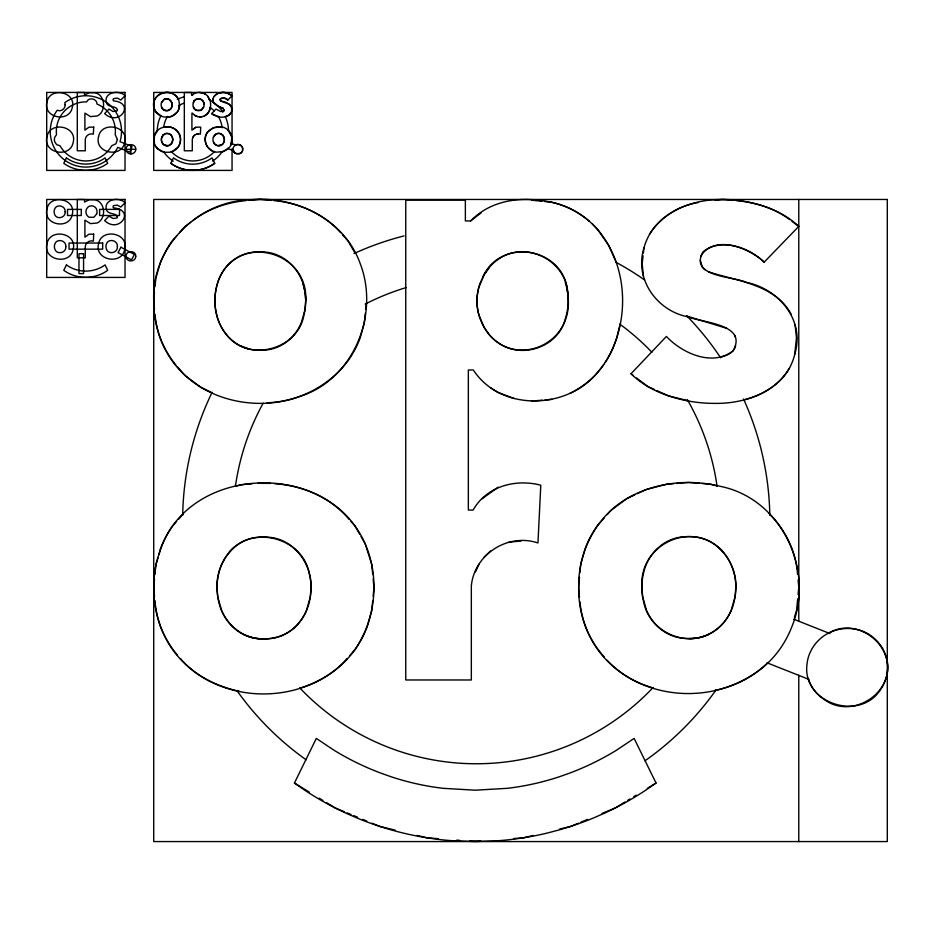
<?xml version="1.0" encoding="UTF-8"?>
<svg xmlns="http://www.w3.org/2000/svg" width="934" height="934" viewBox="0 0 934 934"><rect width="100%" height="100%" fill="white"/><g stroke="black" fill="none" stroke-linecap="round" stroke-linejoin="round"><path stroke-width="1.4" d="M161.64 116.306L155.955 112.022A12.387 12.387 0 0 1 154.507 109.301C148.646 95.653 169.358 86.068 177.32 97.463A11.932 11.932 0 0 1 178.768 100.16L179.562 104.725L178.768 109.301A12.165 12.165 0 0 1 177.32 112.022L172.743 115.816A13.473 13.473 0 0 1 169.194 116.972L164.057 116.972A13.753 13.753 0 0 1 160.496 115.816C154.752 113.224 152.312 105.904 154.507 100.16A12.142 12.142 0 0 1 155.955 97.463C161.325 90.003 174.81 90.937 178.534 99.576M161.5 102.53L164.232 99.296L167.887 98.911A4.693 4.693 0 0 1 168.996 99.296L171.798 102.53L171.623 107.445A5.966 5.966 0 0 1 170.77 108.858L167.314 110.714A6.69 6.69 0 0 1 166.007 110.714L165.096 110.551A4.542 4.542 0 0 1 164.279 110.235L167.933 110.621A4.658 4.658 0 0 0 169.042 110.235L169.533 109.955A5.102 5.102 0 0 0 170.77 108.858L171.821 106.92A7.04 7.04 0 0 0 172.171 104.725L171.062 101.059A5.277 5.277 0 0 0 169.941 99.891L167.268 98.817A6.655 6.655 0 0 0 165.96 98.817L165.341 98.911A4.693 4.693 0 0 0 164.232 99.296L161.5 102.53A7.063 7.063 0 0 0 161.5 106.92L161.699 107.445A5.966 5.966 0 0 0 162.551 108.858L165.388 110.621M305.71 300.655L304.986 309.784L301.203 323.059A49.163 49.163 0 0 1 294.163 334.699C287.158 343.257 276.791 349.094 265.711 350.028A55.118 55.118 0 0 1 254.889 350.017C235.835 348.592 220.471 332.481 216.525 314.291A57.896 57.896 0 0 1 214.902 300.655A57.873 57.873 0 0 1 216.525 287.018C220.214 268.922 235.812 253.511 254.503 252.052A54.802 54.802 0 0 1 265.326 252.052C284.099 253.604 299.826 268.957 303.97 287.018A54.394 54.394 0 0 1 305.71 300.655A57.768 57.768 0 0 1 304.087 314.291C298.611 349.748 248.432 363.163 226.448 334.699A49.152 49.152 0 0 1 219.408 323.059L217.785 318.739A58.153 58.153 0 0 1 217.785 282.57C233.804 231.947 308.699 249.051 305.71 300.655L305.021 291.992L302.943 283.504M135.78 149.253C135.99 153.853 129.312 155.686 126.861 151.962A4.425 4.425 0 0 1 126.008 149.3C125.821 143.194 136.025 143.065 135.78 149.253L126.008 149.3M154.507 292.284C152.546 307.776 155.009 323.678 160.204 338.341A102.051 102.051 0 0 0 172.136 360.769C200.355 400.488 256.617 412.886 301.087 396.074C354.021 378.468 379.858 313.906 360.022 263.108C344.051 218.79 294.455 195.113 249.273 199.888C194.05 201.464 146.556 253.406 154.507 309.037M155.044 286.703L155.838 278.332L160.204 263.108A99.985 99.985 0 0 1 172.136 240.914L176.76 235.73M179.562 104.725C179.853 111.695 173.432 117.45 166.614 117.194M154.542 578.917C152.499 594.958 155.056 611.408 160.426 626.586A105.659 105.659 0 0 0 172.778 649.807C182.69 663.665 196.222 674.698 211.493 682.17A117.135 117.135 0 0 0 241.883 692.012C283.364 699.613 329.784 684.727 354.838 649.807C379.834 613.685 380.874 561.649 354.838 525.749C306.877 459.026 181.558 471.261 158.978 554.819M154.951 574.585L155.908 564.475L160.426 548.725A103.616 103.616 0 0 1 172.79 525.749L176.608 521.452M365.311 313.229L364.388 323.012L360.022 338.341A100.23 100.23 0 0 1 348.032 360.769C329.118 386.057 298.495 401.737 267.007 402.776M365.708 309.037L366.245 303.445M372.724 600.597L371.767 610.731L367.249 626.586A103.569 103.569 0 0 1 354.838 649.807L350.005 655.248M373.133 596.254L373.95 587.579L373.133 578.917M579.5 577.072C577.247 593.58 579.687 610.556 585.256 626.189A105.6 105.6 0 0 0 597.608 649.41C607.52 663.257 621.052 674.301 636.311 681.773A117.182 117.182 0 0 0 666.701 691.615C708.182 699.204 754.602 684.33 779.656 649.41A103.616 103.616 0 0 0 792.067 626.189C814.903 570.079 781.63 499.013 720.943 486.474C689.712 478.675 655.271 482.131 627.228 498.371C593.452 517.903 574.433 558.894 579.5 597.305M579.909 572.74L580.738 564.078L585.256 548.328A103.604 103.604 0 0 1 597.608 525.352L604.31 517.833M797.683 598.752L796.585 610.334L794.402 617.281M798.091 594.409L798.78 587.182L798.091 579.956M224.37 110.189C221.802 105.811 207.862 105.145 214.4 95.957A7.46 7.46 0 0 1 216.209 94.252C221.019 91.263 227.826 92.034 232.052 95.7L227.838 100.043C226.46 96.938 217.564 97.393 221.089 101.222C227.277 101.351 235.158 107.165 230.406 113.691A7.18 7.18 0 0 1 228.573 115.419L224.475 116.96A15.201 15.201 0 0 1 221.813 117.194A17.466 17.466 0 0 1 217.61 116.68L213.174 114.812A10.566 10.566 0 0 1 211.679 113.598L215.976 109.068L220.844 111.636L224.3 110.422A1.448 1.448 0 0 1 223.915 110.971L222.607 111.566M231.55 111.274L231.609 107.69M714.849 200.366L721.819 199.456A134.496 134.496 0 0 1 753.61 203.238C770.211 207.255 786.241 214.598 798.78 226.39L764.152 262.174C748.858 247.405 721.795 237.47 703.209 251.62C688.416 277.071 733.844 276.371 746.114 282.278C778.991 289.061 805.388 320.152 794.647 354.663C786.183 389.618 747.118 404.06 714.51 403.383A143.859 143.859 0 0 1 679.847 399.168C661.914 394.685 644.332 386.874 631.01 373.763L666.409 336.438C682.205 353.356 712.665 367.004 733.132 350.799C748.181 323.806 701.808 322.779 687.961 316.813C656.929 310.987 634.023 278.892 644.005 247.697C654.29 210.489 698.212 195.766 733.19 200.355M794.647 354.663L796.469 337.98L795.126 325.09M213.256 98.292L213.185 101.759M643.094 255.706L642.172 263.715L643.421 276.219M643.398 253.032L644.005 247.697M210.465 107.083L209.496 110.457A11.803 11.803 0 0 1 207.733 113.294C204.091 117.953 195.907 118.291 192.532 113.142L191.925 113.142L191.925 130.153L195.988 127.187L200.717 127.129L200.378 134.146C196.724 132.908 192.649 135.523 192.287 139.353L192.287 150.783L184.325 150.783L184.325 92.513L191.563 92.513L191.563 95.046L192.206 95.046C195.591 91.602 201.23 91.847 205.2 94.042M620.094 324.168L616.487 338.949L613.054 347.88A97.241 97.241 0 0 1 598.577 371.265C568.514 409.617 501.149 412.431 473.316 369.981L468.343 369.981L468.343 510.081L473.118 510.081C486.486 486.322 515.451 478.523 540.786 485.225L537.961 542.969C507.898 532.777 474.32 554.341 471.331 585.863L471.331 679.975L405.753 679.975L405.753 200.074L465.365 200.074L465.365 220.938L470.631 220.938C489.463 201.639 516.175 196.805 541.965 200.728C563.599 202.865 584.089 213.688 598.18 230.231C627.041 264.847 629.936 316.965 608.921 356.216A87.924 87.924 0 0 1 605.325 362.252M230.99 144.852L232.052 139.516L231.235 134.8A12.34 12.34 0 0 0 229.729 132.009C221.545 120.206 199.969 130.024 206.122 144.245A12.819 12.819 0 0 0 207.617 147.07L212.322 151.004A14.232 14.232 0 0 0 216.011 152.195L223.821 151.506L229.729 147.07A12.586 12.586 0 0 0 231.235 144.245L231.784 136.714L228.083 130.176M158.103 557.575C153.853 569.903 153.024 583.353 154.542 596.254M220.144 99.343L220.214 99.132A1.366 1.366 0 0 1 220.599 98.619L224.347 98.093L227.838 100.043M195.743 99.576L196.245 99.296A4.997 4.997 0 0 1 197.938 98.829L200.145 98.992A4.6 4.6 0 0 1 200.962 99.296L202.982 101.059L203.962 103.616A7.18 7.18 0 0 1 203.694 106.943L201.896 109.64A5.277 5.277 0 0 1 200.962 110.235A4.472 4.472 0 0 1 200.145 110.551L197.634 110.679A4.775 4.775 0 0 1 196.245 110.235L195.743 109.955A5.616 5.616 0 0 1 194.144 108.449L193.373 106.966A6.269 6.269 0 0 1 193.373 102.577L194.144 101.094M213.361 137.24L216.186 133.901A4.717 4.717 0 0 1 217.027 133.585L217.972 133.41A6.9 6.9 0 0 1 219.327 133.41L220.272 133.585A4.728 4.728 0 0 1 221.125 133.901L223.81 136.703A6.923 6.923 0 0 1 224.195 137.8A6.83 6.83 0 0 1 224.405 139.516L223.845 142.33A6.176 6.176 0 0 1 222.957 143.789L221.171 145.225A4.717 4.717 0 0 1 220.319 145.541L219.385 145.716A6.923 6.923 0 0 1 218.019 145.716L217.085 145.541A4.705 4.705 0 0 1 216.233 145.225L215.719 144.933A5.277 5.277 0 0 1 214.446 143.789L213.361 141.781A7.297 7.297 0 0 1 213.361 137.24C214.341 133.597 219.21 132.196 222.094 134.519A5.476 5.476 0 0 1 223.249 135.722L224.405 139.516A7.285 7.285 0 0 1 224.043 141.781L222.957 143.789A5.277 5.277 0 0 1 221.673 144.933L217.377 145.622L214.446 143.789A6.176 6.176 0 0 1 213.559 142.33L213.361 141.781M735.595 345.708C734.136 352.608 727.061 355.399 721.001 357.068M203.694 106.943L200.962 110.235L196.245 110.235A5.686 5.686 0 0 1 193.852 107.982L193.373 106.966M700.745 256.325C713.751 234.002 749.663 247.907 764.152 262.174M192.778 137.672L193.21 136.738M475.406 571.97L478.979 564.323M193.373 102.577C194.961 96.903 204.067 98.105 204.009 104.059M170.805 163.298L173.467 157.881A33.274 33.274 0 0 0 183.811 162.925A32.503 32.503 0 0 0 202.935 162.528A33.32 33.32 0 0 0 212.053 157.881L214.715 163.298C201.989 172.638 183.531 172.638 170.805 163.298A37.523 37.523 0 0 0 181.173 168.564A37.255 37.255 0 0 0 192.754 170.408A37.395 37.395 0 0 0 214.715 163.298M294.42 783.031L316.322 738.42L334.01 750.236A272.681 272.681 0 0 0 381.376 773.329L391.393 776.854A263.54 263.54 0 0 0 443.09 788.319L475.231 790.199L507.36 788.319A263.645 263.645 0 0 0 559.057 776.854L569.075 773.329A272.681 272.681 0 0 0 616.44 750.236L634.128 738.42L656.03 783.031L646.165 789.884A304.881 304.881 0 0 1 604.368 813.234L593.347 818.044A315.599 315.599 0 0 1 558.964 829.976L547.242 833.058A304.391 304.391 0 0 1 499.562 840.623L475.231 841.569L450.9 840.623A304.788 304.788 0 0 1 391.486 829.976A315.634 315.634 0 0 1 357.115 818.044L346.082 813.234A304.986 304.986 0 0 1 304.297 789.884L294.42 783.031L309.282 792.114M482.691 277.351C500.18 236.699 564.264 247.405 567.452 291.513A58.947 58.947 0 0 1 565.268 318.914C558.567 346.584 523.075 359.146 499.842 343.782A46.35 46.35 0 0 1 489.463 334.897L484.186 327.484L478.815 314.676A51.487 51.487 0 0 1 476.982 301.017A51.37 51.37 0 0 1 478.815 287.403L484.186 274.584L489.463 267.171A46.35 46.35 0 0 1 499.842 258.286C527.687 239.968 567.603 261.975 567.919 295.191M194.494 100.65L193.665 101.888L194.038 101.246A5.651 5.651 0 0 1 196.245 99.296M162.831 135.325L161.769 137.286A7.297 7.297 0 0 0 161.769 141.84L161.979 142.377A6.176 6.176 0 0 0 162.855 143.836L164.653 145.272A4.705 4.705 0 0 0 165.493 145.587L166.439 145.762A6.923 6.923 0 0 0 167.793 145.762L168.739 145.587A4.717 4.717 0 0 0 169.579 145.272L170.093 144.98A5.277 5.277 0 0 0 171.366 143.836L172.825 139.563L171.669 135.769A5.476 5.476 0 0 0 170.513 134.566L169.533 133.947A4.74 4.74 0 0 0 168.692 133.632L167.746 133.457A6.9 6.9 0 0 0 166.392 133.457L165.75 133.55A4.845 4.845 0 0 0 164.594 133.947L161.769 137.286A7.285 7.285 0 0 0 161.769 141.84L162.855 143.836A5.277 5.277 0 0 0 164.139 144.98L168.435 145.669L171.366 143.836A6.188 6.188 0 0 0 172.253 142.377L172.463 141.84A7.297 7.297 0 0 0 172.825 139.563A6.83 6.83 0 0 0 172.603 137.847A6.923 6.923 0 0 0 172.218 136.749C170.759 133.083 165.306 132.266 162.831 135.325L163.52 134.648M234.457 547.091C226.553 553.92 221.078 563.307 218.719 573.464A59.753 59.753 0 0 0 217.038 587.579L217.785 597.036L221.708 610.766A50.81 50.81 0 0 0 228.993 622.826C236.232 631.688 246.973 637.712 258.426 638.681A57.021 57.021 0 0 0 269.634 638.681C289.365 637.198 305.266 620.515 309.352 601.694A59.834 59.834 0 0 0 311.034 587.579C311.839 563.646 293.871 539.222 269.237 537.272A56.857 56.857 0 0 0 258.041 537.272C233.36 539.07 215.999 563.786 217.038 587.579A59.764 59.764 0 0 0 218.719 601.694C223.168 622.476 241.999 639.603 263.785 638.949M489.463 267.171L484.186 274.584L480.251 282.955A51.662 51.662 0 0 0 480.251 319.113C500.881 372.935 574.48 351.044 567.989 296.055A56.647 56.647 0 0 0 565.268 282.582M230.885 112.967L228.561 115.419L225.363 116.773M789.16 368.568C779.376 385.1 762.086 395.432 743.756 399.927M213.921 96.657L217.68 93.447L222.701 92.431A16.333 16.333 0 0 1 226.565 92.898L232.052 95.7M649.492 234.271C660.116 217.33 678.516 205.819 698.107 202.561M157.659 130.223L153.982 136.761L154.53 144.303A12.831 12.831 0 0 0 156.036 147.117L160.73 151.051A14.22 14.22 0 0 0 164.419 152.242L169.743 152.242A13.94 13.94 0 0 0 173.409 151.051C179.375 148.378 181.932 140.8 179.643 134.846A12.34 12.34 0 0 0 178.137 132.056C173.047 125.109 161.115 125.074 156.036 132.056A12.586 12.586 0 0 0 154.53 134.846L153.982 142.377M179.538 232.613L185.084 226.39L190.676 222.269M178.522 519.304L183.309 513.933M347.098 658.505C335.061 672.515 318.296 682.45 300.748 687.856M607.17 514.611L610.999 510.314L627.228 498.371L634.758 494.868M768.052 662.463C753.423 676.671 734.521 686.245 714.592 690.483M228.795 552.73C251.69 524.067 302.756 537.459 309.236 573.464A56.25 56.25 0 0 1 311.034 587.579L310.286 597.036L306.364 610.766A50.915 50.915 0 0 1 299.078 622.826C286.119 639.008 262.185 642.977 243.727 634.571M193.828 135.885L194.611 135.126M484.01 557.259L490.513 551.002M192.206 95.046L193.478 94.054M470.631 220.938L481.173 212.8M193.618 128.775L195.545 127.363M482.271 498.698L498.161 487.151M228.083 148.915L221.323 152.195M192.918 220.611C208.002 208.912 227.009 202.386 245.899 200.612M688.942 638.552C710.809 639.288 729.828 622.242 734.171 601.298A59.823 59.823 0 0 0 735.852 587.182C736.669 563.249 718.69 538.825 694.067 536.875A56.857 56.857 0 0 0 682.859 536.875C663.514 538.393 647.367 554.341 643.549 573.067A59.776 59.776 0 0 0 641.868 587.182L642.615 596.639L646.538 610.369A50.845 50.845 0 0 0 653.823 622.429C661.062 631.291 671.803 637.315 683.256 638.284A57.021 57.021 0 0 0 694.464 638.284C705.964 637.35 716.576 631.221 723.908 622.429A50.903 50.903 0 0 0 731.194 610.369L735.105 596.639L735.852 587.182A56.238 56.238 0 0 0 734.066 573.067C731.369 563.062 725.975 553.734 718.048 546.985M625.068 801.956L615.156 808.015L602.056 813.432M627.543 800.438L630.018 798.932M633.742 796.655L636.217 795.138M647.367 788.331L656.03 783.031M235.205 145.354C238.719 142.692 244.066 146.556 242.595 150.678A4.296 4.296 0 0 1 241.999 151.915L241.708 152.289A5.219 5.219 0 0 1 240.622 153.234L236.5 153.795A5.254 5.254 0 0 1 235.216 153.199L233.874 151.962A4.425 4.425 0 0 1 233.126 150.281L233.056 148.821A4.448 4.448 0 0 1 233.418 147.467A4.845 4.845 0 0 1 233.874 146.65A4.763 4.763 0 0 1 234.481 145.938A5.125 5.125 0 0 1 235.613 145.109L236.045 144.898A4.682 4.682 0 0 1 237.458 144.536A5.335 5.335 0 0 1 238.917 144.595A4.658 4.658 0 0 1 240.622 145.272A5.207 5.207 0 0 1 241.708 146.218L241.999 146.591A4.296 4.296 0 0 1 242.595 147.829L242.443 151.121L240.622 153.234A4.658 4.658 0 0 1 238.917 153.912L235.205 153.199A4.974 4.974 0 0 1 234.154 152.312A4.565 4.565 0 0 1 233.628 151.577L233.126 150.281M828.283 633.427C857.12 615.144 897.364 646.795 885.642 679.158A35.41 35.41 0 0 1 880.692 689.35C860.261 722.391 801.407 703.115 807.046 663.864A36.601 36.601 0 0 1 810.035 652.668L811.774 649.188A39.216 39.216 0 0 1 818.803 640.117C831.89 627.123 853.839 624.601 869.391 634.641A42.871 42.871 0 0 1 878.299 642.394L880.692 645.441A35.422 35.422 0 0 1 885.642 655.633C897.971 690.109 853.769 720.756 824.815 699.905A40.629 40.629 0 0 1 816.164 692.573L813.818 689.654A36.426 36.426 0 0 1 808.272 678.294M172.241 151.553L178.137 147.117A12.574 12.574 0 0 0 179.643 144.303C183.659 134.835 174.168 124.631 164.419 127.059M637.268 493.701L646.048 489.603L666.701 484.232L673.963 483.637M578.473 823.181L570.604 826.438L559.536 829.1M581.088 822.095L587.638 819.387M221.171 145.225L218.696 145.751M709.175 634.174C682.824 647.332 648.733 630.298 643.549 601.298A59.823 59.823 0 0 1 641.868 587.182C638.903 543.226 694.184 518.545 723.511 552.333M236.372 486.065L241.883 484.629L252.028 483.789M533.244 835.451L523.565 837.786L513.607 838.557M196.852 134.052L198.323 133.901M508.89 542.175L521.09 540.984M199.584 116.913L202.059 116.703M531.423 401.106L542.304 400.172M545.024 399.939L551.819 399.367M248.701 200.378L259.921 199.456L271.257 200.378M257.831 483.31L270.51 483.392M676.858 483.392L688.463 482.434L699.461 483.333M480.917 841.125L469.545 841.125M438.256 838.674L426.885 837.786L417.206 835.451M456.749 840.121L459.586 840.343M736.027 200.577C754.964 202.409 774.461 207.99 789.732 219.653M221.323 127.012L213.501 127.666L207.617 132.009A12.574 12.574 0 0 0 206.122 134.8C203.67 141.186 206.834 149.253 213.501 151.506M274.094 200.612C298.927 202.923 323.876 213.758 340.56 232.613M702.216 483.555L710.47 484.232L717.335 486.019M274.643 483.73C302.616 485.423 330.846 497.6 349.036 519.304M167.116 145.797L164.653 145.272M199.631 92.524L202.036 92.77A10.286 10.286 0 0 1 207.687 96.179L209.881 100.066A13.835 13.835 0 0 1 210.605 103.511L210.617 105.916A14.687 14.687 0 0 1 209.917 109.371L208.994 111.473A10.671 10.671 0 0 1 204.254 115.979M531.831 200.215L541.732 201.23M544.557 201.51L551.632 202.234A84.702 84.702 0 0 1 589.424 221.335M395.059 830.104L379.846 826.438L371.977 823.181M219 116.972L211.679 113.598M688.603 400.849L668.534 395.888L656.917 390.657M164.419 152.242L157.659 148.973L154.787 144.91M652.936 687.833C635.715 682.987 619.335 673.461 607.17 660.291M239.127 691.265C217.015 686.432 195.229 676.018 180.437 658.505M221.089 101.222L229.39 104.304A6.456 6.456 0 0 1 230.756 105.775L231.118 106.359M708.556 271.794C737.463 281.379 774.835 284.251 791.086 314.116M219.805 107.013L223.308 108.087M687.296 316.217L726.827 328.359M240.248 345.837L249.822 349.234M197.494 116.61L194.611 115.302M514.202 398.549L497.95 392.443L490.49 387.773M231.048 143.252L236.407 145.377M227.464 148.401L234.154 151.063M793.702 619.207L829.917 633.556M767.106 662.836L808.692 679.31M344.471 811.809L335.294 808.015L326.62 802.715M347.086 812.895L351.021 814.518M353.636 815.604L357.57 817.227M362.812 819.387L366.747 821.021M654.349 389.501L647.892 386.606L636.638 378.036M211.154 392.303L200.763 387.271L185.084 375.491L177.682 367.074M164.279 110.235L163.789 109.955A5.09 5.09 0 0 1 162.551 108.858L161.5 106.92M319.194 798.173L322.907 800.438M791.997 221.335L798.78 226.39M631.01 373.763L633.264 375.468M220.657 100.977L220.482 100.825A1.296 1.296 0 0 1 220.144 100.265L220.085 99.81M222.245 134.636L222.911 135.278M704.925 269.774L702.345 267.171L700.278 260.247M769.021 513.537C785.272 529.485 796.013 551.399 797.543 574.188M342.428 234.691L348.032 240.914L355.177 253.347M350.974 521.452L354.838 525.749L359.672 534.155M604.31 657.022C590.44 642.02 581.707 621.974 579.909 601.648M175.837 364.972C164.162 350.892 156.573 332.889 155.044 314.63M177.565 655.248C164.524 640.187 156.387 620.48 154.951 600.597M207.687 96.167L209.881 100.066M361.049 536.56L365.194 543.763L371.767 564.475L372.724 574.585M616.277 262.361L608.583 245.198L598.18 230.231A84.702 84.702 0 0 0 592.495 224.16M734.766 335.446L735.478 337.302M171.798 102.53L171.961 103.067A6.608 6.608 0 0 1 172.171 104.725M798.78 199.456L798.78 621.203M798.78 675.2L798.78 841.569M232.052 144.408L232.052 92.431L153.725 92.431L153.725 170.408L232.052 170.408L232.052 148.739M130.947 144.513L130.947 153.993M716.238 689.666A293.615 293.615 0 0 1 644.939 760.825M306.154 759.821A293.615 293.615 0 0 1 237.376 691.23M182.69 515.229A293.615 293.615 0 0 1 212.1 392.315M354.009 253.558A293.615 293.615 0 0 1 404.048 235.917M615.588 262.069A293.615 293.615 0 0 1 644.565 279.931M686.502 315.564A293.615 293.615 0 0 1 720.663 357.815M743.534 399.005A293.615 293.615 0 0 1 769.814 515.37M653.135 687.494A243.249 243.249 0 0 1 299.686 687.821M235.496 485.785A243.249 243.249 0 0 1 263.143 403.219M365.159 304.11A243.249 243.249 0 0 1 406.232 287.555M619.896 324.203A243.249 243.249 0 0 1 651.885 352.223M687.377 399.694A243.249 243.249 0 0 1 717.043 486.065M222.327 151.53A35.655 35.655 0 0 1 212.672 161.08M173.222 161.162A35.655 35.655 0 0 1 163.578 151.728M157.239 130.947A35.655 35.655 0 0 1 160.858 115.758M177.273 99.366A35.655 35.655 0 0 1 184.43 96.786M208.912 99.576A35.655 35.655 0 0 1 222.852 112.103M225.549 117.124A35.655 35.655 0 0 1 228.538 130.97M214.633 151.401A29.538 29.538 0 0 1 171.167 151.436M163.613 127.468A29.538 29.538 0 0 1 167.443 116.411M178.499 105.612A29.538 29.538 0 0 1 184.383 103.125M210.045 107.387A29.538 29.538 0 0 1 214.435 111.216M218.252 116.295A29.538 29.538 0 0 1 222.187 127.748M203.694 102.53A6.935 6.935 0 0 1 204.021 104.164M603.738 364.587A87.924 87.924 0 0 1 569.915 393.389M93.704 127.129L93.353 134.146C89.699 132.908 85.648 135.535 85.263 139.353L85.263 150.783L77.3 150.783L77.3 92.513L84.539 92.513L84.539 95.046L89.139 92.7L95.023 92.77A10.286 10.286 0 0 1 100.674 96.167C104.141 100.405 104.503 106.686 101.969 111.473A10.671 10.671 0 0 1 97.241 115.979L90.47 116.61L84.901 113.142L84.901 130.153L88.975 127.187L93.704 127.129M93.704 234.154L93.353 241.159C89.699 239.921 85.648 242.548 85.263 246.378L85.263 257.807L77.3 257.807L77.3 199.526L84.539 199.526L84.539 202.059L89.139 199.724L95.023 199.794A10.286 10.286 0 0 1 100.674 203.192C104.141 207.418 104.503 213.699 101.969 218.486A10.671 10.671 0 0 1 97.241 223.004L90.47 223.623L84.901 220.155L84.901 237.166L88.975 234.2L93.704 234.154M65.158 104.725C65.462 108.776 61.002 112.15 57.254 110.235A35.655 35.655 0 0 0 67.225 161.815A35.655 35.655 0 0 0 117.766 147.35L129.814 152.125L132.068 146.44L120.019 141.664A35.655 35.655 0 0 0 64.82 102.635L65.158 104.725M65.158 211.738C65.882 218.007 56.098 220.144 54.476 213.933A7.063 7.063 0 0 1 54.476 209.543C56.122 203.46 65.8 205.585 65.158 211.738M65.8 246.576C66.559 253.067 56.437 255.274 54.756 248.853A7.285 7.285 0 0 1 54.756 244.311C56.46 238.018 66.466 240.213 65.8 246.576M117.392 139.516L115.933 143.789L111.695 145.751A29.538 29.538 0 0 1 60.068 145.797L56.647 144.642L54.756 141.84A7.285 7.285 0 0 1 54.756 137.286L56.507 134.648A29.538 29.538 0 0 1 86.652 101.888C88.788 96.821 97.054 98.525 96.996 104.059A29.538 29.538 0 0 1 115.221 134.636L117.392 139.516M117.392 246.529C118.139 253.021 108.017 255.227 106.336 248.806A7.297 7.297 0 0 1 106.336 244.264C108.04 237.96 118.058 240.166 117.392 246.529M135.78 256.278C135.99 260.878 129.312 262.711 126.861 258.975A4.425 4.425 0 0 1 126.008 256.325C125.821 250.219 136.025 250.078 135.78 256.278M46.957 102.016C42.707 117.976 69.443 123.195 72.28 107.433C76.518 91.59 49.806 86.477 46.957 102.016M46.969 136.761C42.567 153.281 70.248 158.687 73.179 142.377C77.569 125.973 49.911 120.673 46.969 136.761M46.957 209.029C42.707 225.001 69.443 230.208 72.28 214.458C76.518 198.603 49.806 193.49 46.957 209.029M46.969 243.774C42.567 260.306 70.248 265.7 73.179 249.39C77.569 232.986 49.911 227.698 46.969 243.774M98.549 136.714C94.147 153.234 121.829 158.628 124.759 142.33C129.149 125.915 101.502 120.626 98.549 136.714M98.549 243.727C94.147 260.247 121.829 265.653 124.759 249.343C129.149 232.94 101.502 227.651 98.549 243.727M117.415 109.675L117.287 110.422A1.448 1.448 0 0 1 116.902 110.971L113.026 111.496L108.951 109.068L104.655 113.598C119.143 127.234 136.025 103.067 113.458 100.825A1.296 1.296 0 0 1 113.131 100.265L113.201 99.132A1.366 1.366 0 0 1 113.586 98.619L117.334 98.093L120.825 100.043L125.028 95.7C119.295 89.582 103.674 92.127 106.359 102.425C107.55 107.865 115.793 105.39 117.415 109.675M117.415 216.688L117.287 217.435A1.448 1.448 0 0 1 116.902 217.996L113.026 218.521L108.951 216.081L104.655 220.622C119.143 234.259 136.025 210.08 113.458 207.838A1.296 1.296 0 0 1 113.131 207.29L113.201 206.145A1.366 1.366 0 0 1 113.586 205.632L117.334 205.118L120.825 207.068L125.028 202.725C119.295 196.595 103.674 199.152 106.359 209.45C107.55 214.89 115.793 212.403 117.415 216.688M96.669 213.956L93.937 217.26L89.22 217.26A5.686 5.686 0 0 1 86.827 214.995L86.348 213.979A6.269 6.269 0 0 1 86.348 209.59L86.827 208.574A5.686 5.686 0 0 1 89.22 206.321C92.466 204.686 96.622 207.021 96.938 210.629A7.157 7.157 0 0 1 96.669 213.956M66.442 157.881L63.781 163.298C76.518 172.638 94.964 172.638 107.69 163.298L105.04 157.881C93.867 166.147 77.615 166.147 66.442 157.881M66.442 264.894L63.781 270.311C76.518 279.651 94.964 279.651 107.69 270.311L105.04 264.894C93.867 273.16 77.615 273.16 66.442 264.894M120.953 247.206L118.046 252.6L131.507 259.839L134.414 254.457L120.953 247.206M125.028 92.431L46.7 92.431L46.7 170.408L125.028 170.408L125.028 92.431M125.028 199.456L46.7 199.456L46.7 277.421L125.028 277.421L125.028 199.456M887.3 199.456L153.725 199.456L153.725 841.569L887.3 841.569L887.3 199.456M81.281 209.391L67.517 209.391L67.517 215.509L81.281 215.509L81.281 209.391M119.494 209.391L99.623 209.391L99.623 215.509L119.494 215.509L119.494 209.391M102.682 243.027L69.046 243.027L69.046 249.144L102.682 249.144L102.682 243.027M83.57 253.721L78.981 253.721L78.981 273.604L83.57 273.604L83.57 253.721"/></g></svg>
